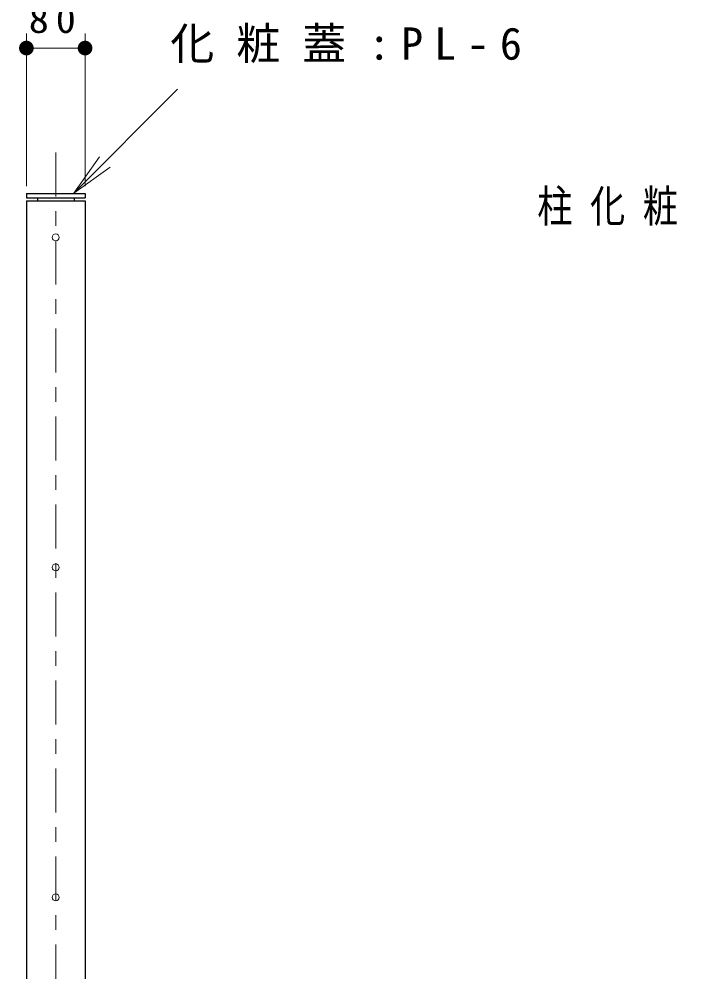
# Model space of a CAD drawing. Units: millimetres on the paper, scale 1:20. Extents: x -365 to 12, y -38 to 257.
# Drawn here: x -177.7 to -132.1, y 126.7 to 191.7 of the extents above; entities that cross this region are included whole.
import ezdxf

# ---------------------------------------------------------------- set-up
doc = ezdxf.new("R2010")
doc.units = ezdxf.units.MM
doc.linetypes.add('USER2', pattern=[6, 3, -1, 1, -1])
doc.layers.add('LY_1', color=7, linetype='Continuous', lineweight=13)
doc.styles.add('ＭＳ ゴシック', font='')
doc.styles.get('ＭＳ ゴシック').set_extended_font_data('MS Gothic')

# ---------------------------------------------------------------- blocks, each defined once
blk = doc.blocks.new('open_arrow')
at = {"color": 0, "linetype": 'Continuous', "lineweight": -2}
blk.add_lwpolyline([(7.5, 1.25), (0, 0), (7.5, -1.25)], dxfattribs=at)
blk = doc.blocks.new('filled_dot')
at = {"color": 0, "linetype": 'Continuous', "lineweight": -2, "const_width": 1.25}
blk.add_lwpolyline([(-0.625, 0, 1), (0.625, 0, 1)], format="xyb", close=True, dxfattribs=at)

msp = doc.modelspace()

# ---------------------------------------------------------------- linework, layer by layer
at = {"layer": 'LY_1'}
for p, q in [((-177.172, 180.276), (-177.172, 190.682)), ((-173.172, 180.276), (-173.172, 190.682)), ((-177.172, 189.682), (-173.172, 189.682)), ((-173.946, 179.798), (-166.875, 186.869))]:
    msp.add_line(p, q, dxfattribs=at)
at = {"layer": 'LY_1', "linetype": 'USER2'}
msp.add_line((-175.172, 182.572), (-175.172, 74.846), dxfattribs=at)
at = {"layer": 'LY_1', "lineweight": 25}
for p, q in [((-177.172, 179.776), (-177.172, 179.476)), ((-177.172, 179.776), (-173.172, 179.776)), ((-177.172, 179.476), (-173.172, 179.476)), ((-176.422, 179.476), (-176.422, 179.276)), ((-173.922, 179.476), (-173.922, 179.276)), ((-173.172, 179.776), (-173.172, 179.476)), ((-177.172, 179.276), (-177.172, 106.776)), ((-177.172, 179.276), (-173.172, 179.276)), ((-173.172, 179.276), (-173.172, 106.776))]:
    msp.add_line(p, q, dxfattribs=at)
at = {"layer": 'LY_1'}
for centre in [(-175.172, 176.776), (-175.172, 154.276), (-175.172, 131.776)]:
    msp.add_circle(centre, 0.237, dxfattribs=at)

# ---------------------------------------------------------------- block references
at = {"layer": 'LY_1', "xscale": 0.4, "yscale": 0.4}
msp.add_blockref('filled_dot', (-177.172, 189.682), dxfattribs=at)
for name, p, rotation in [('filled_dot', (-173.172, 189.682), 180), ('open_arrow', (-173.946, 179.798), 45)]:
    msp.add_blockref(name, p, dxfattribs=dict(at, rotation=rotation))

# ---------------------------------------------------------------- texts
at = {"layer": 'LY_1', "style": 'ＭＳ ゴシック'}
for s, insert, char_height, attachment_point in [('\\T1.34;\\W1.1;80', (-175.172, 190.682), 1.833, 8), ('\\T1.5;化粧蓋:PL-6', (-167.358, 189.869), 2.199, 4), ('\\T1.5;\\W0.8;柱化粧板:合成木材\u300080×30', (-142.339, 178.78), 2.199, 4)]:
    msp.add_mtext(s, dxfattribs=dict(at, insert=insert, char_height=char_height, attachment_point=attachment_point))

doc.saveas('drawing.dxf')
